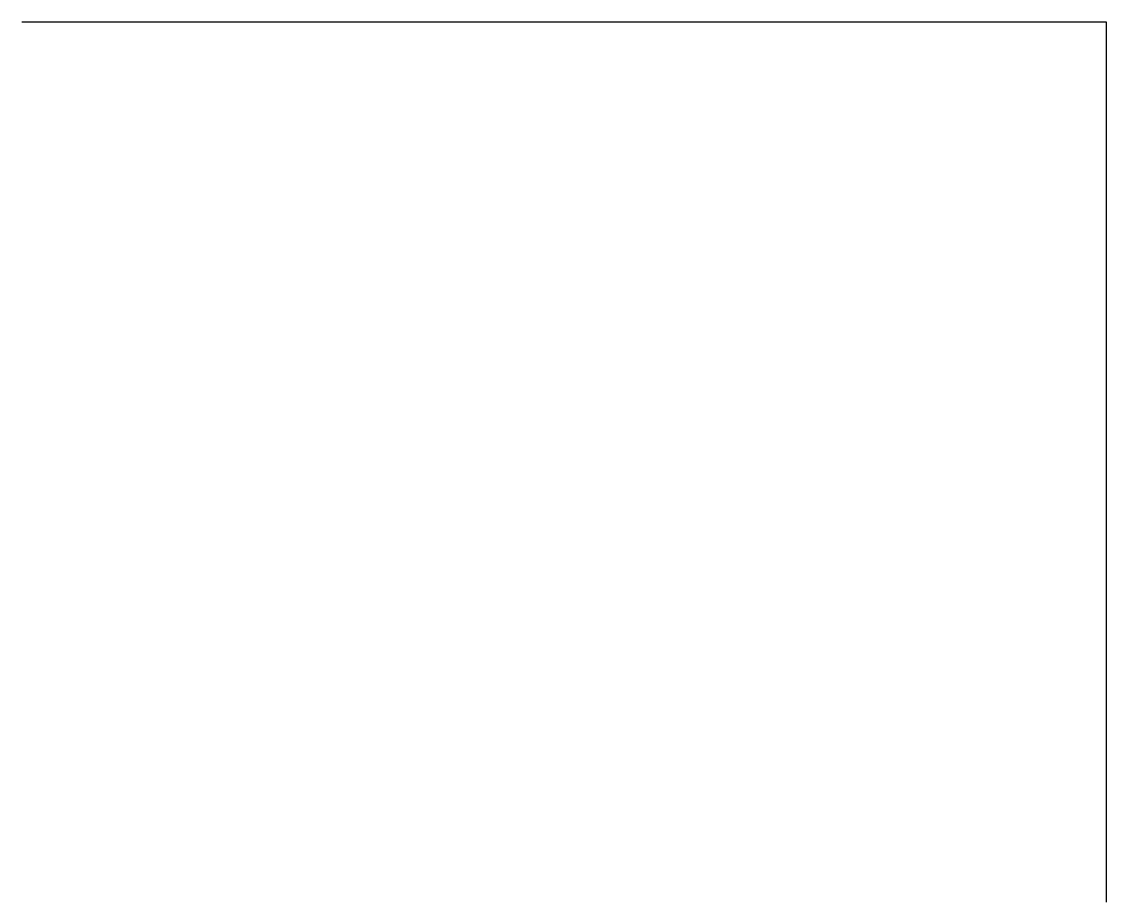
# Paper-space layout 'レイアウト2' of a CAD drawing. Header units: millimetres. Extents: x 47 to 270, y -11 to 170.
import ezdxf

# ---------------------------------------------------------------- set-up
doc = ezdxf.new("R2010")
doc.units = ezdxf.units.MM
doc.layers.add('LD_USER_LINE_CONTINUOUS', color=7, linetype='CONTINUOUS')

psp = doc.layouts.new('レイアウト2')

# ---------------------------------------------------------------- linework, layer by layer
at = {"layer": 'LD_USER_LINE_CONTINUOUS', "linetype": 'CONTINUOUS'}
for p, q in [((47, 170), (270, 170)), ((270, 170), (270, -11))]:
    psp.add_line(p, q, dxfattribs=at)

doc.saveas('drawing.dxf')
